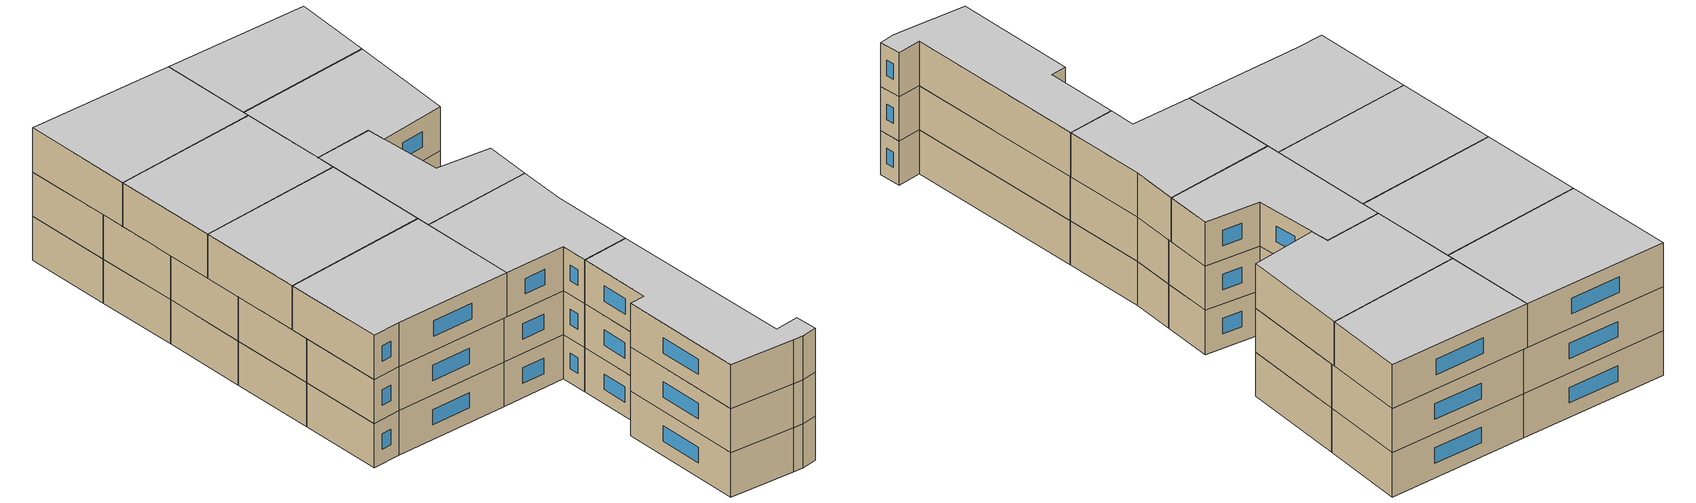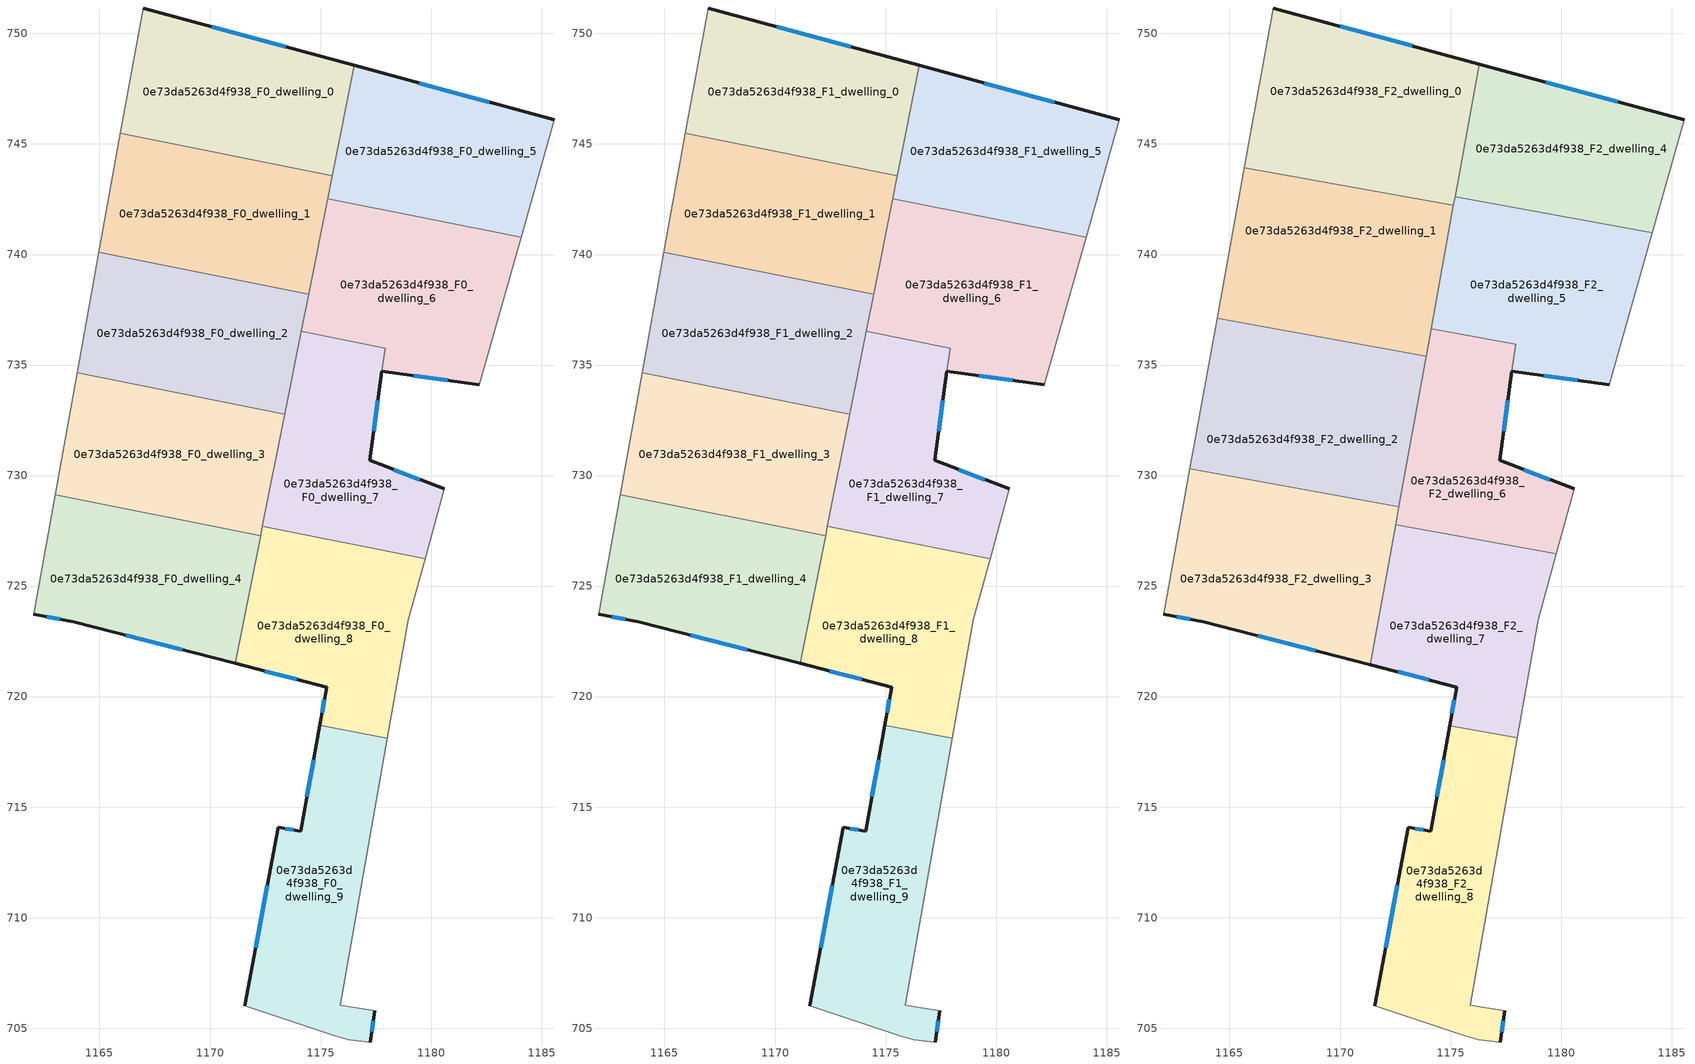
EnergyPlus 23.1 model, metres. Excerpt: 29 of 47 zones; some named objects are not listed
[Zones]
0e73da5263d4f938_F0_dwelling_0
 floor ground (EU_floor_Construction): 1176.53,748.55 1175.53,743.57 1165.95,745.48 1166.97,751.15 z0
 wall outside (EU_wall_Construction): 1176.53,748.55 1166.97,751.15 z0:3
 wall to 0e73da5263d4f938_F0_dwelling_1 (EU_wall_Construction): 1165.95,745.48 1175.53,743.57 z0:3
 wall adiabatic (EU_wall_Construction): 1166.97,751.15 1165.95,745.48 z0:3
 wall to 0e73da5263d4f938_F0_dwelling_5 (EU_wall_Construction): 1175.53,743.57 1176.53,748.55 z0:3
 window (EU_Window_Construction): 1173.42,749.4 1170.08,750.31 z0.98:2.02
0e73da5263d4f938_F0_dwelling_1
 floor ground (EU_floor_Construction): 1175.53,743.57 1174.46,738.2 1164.97,740.09 1165.95,745.48 z0
 wall to 0e73da5263d4f938_F0_dwelling_2 (EU_wall_Construction): 1164.97,740.09 1174.46,738.2 z0:3
 wall adiabatic (EU_wall_Construction): 1165.95,745.48 1164.97,740.09 z0:3
 wall to 0e73da5263d4f938_F0_dwelling_6 (EU_wall_Construction): 1174.46,738.2 1175.33,742.53 z0:3
 wall to 0e73da5263d4f938_F0_dwelling_5 (EU_wall_Construction): 1175.33,742.53 1175.53,743.57 z0:3
0e73da5263d4f938_F0_dwelling_2
 floor ground (EU_floor_Construction): 1174.46,738.2 1173.38,732.77 1163.99,734.64 1164.97,740.09 z0
 wall to 0e73da5263d4f938_F0_dwelling_3 (EU_wall_Construction): 1163.99,734.64 1173.38,732.77 z0:3
 wall adiabatic (EU_wall_Construction): 1164.97,740.09 1163.99,734.64 z0:3
 wall to 0e73da5263d4f938_F0_dwelling_7 (EU_wall_Construction): 1173.38,732.77 1174.13,736.52 z0:3
 wall to 0e73da5263d4f938_F0_dwelling_6 (EU_wall_Construction): 1174.13,736.52 1174.46,738.2 z0:3
0e73da5263d4f938_F0_dwelling_3
 floor ground (EU_floor_Construction): 1173.38,732.77 1172.29,727.29 1163,729.14 1163.99,734.64 z0
 wall to 0e73da5263d4f938_F0_dwelling_4 (EU_wall_Construction): 1163,729.14 1172.29,727.29 z0:3
 wall adiabatic (EU_wall_Construction): 1163.99,734.64 1163,729.14 z0:3
 wall to 0e73da5263d4f938_F0_dwelling_8 (EU_wall_Construction): 1172.29,727.29 1172.37,727.7 z0:3
 wall to 0e73da5263d4f938_F0_dwelling_7 (EU_wall_Construction): 1172.37,727.7 1173.38,732.77 z0:3
0e73da5263d4f938_F0_dwelling_4
 floor ground (EU_floor_Construction): 1172.29,727.29 1171.13,721.5 1163.82,723.38 1162.02,723.73 1163,729.14 z0
 wall outside (EU_wall_Construction): 1162.02,723.73 1163.82,723.38 1171.13,721.5 z0:3
 wall adiabatic (EU_wall_Construction): 1163,729.14 1162.02,723.73 z0:3
 wall to 0e73da5263d4f938_F0_dwelling_8 (EU_wall_Construction): 1171.13,721.5 1172.28,727.29 z0:3
 window (EU_Window_Construction): 1166.2,722.77 1168.75,722.11 / 1162.61,723.62 1163.23,723.5 z0.98:2.02
0e73da5263d4f938_F0_dwelling_5
 floor ground (EU_floor_Construction): 1185.58,746.09 1184.08,740.79 1175.33,742.53 1176.53,748.55 z0
 wall outside (EU_wall_Construction): 1185.58,746.09 1176.53,748.55 z0:3
 wall to 0e73da5263d4f938_F0_dwelling_6 (EU_wall_Construction): 1175.33,742.53 1184.08,740.79 z0:3
 wall adiabatic (EU_wall_Construction): 1184.08,740.79 1185.58,746.09 z0:3
 window (EU_Window_Construction): 1182.64,746.89 1179.47,747.75 z0.98:2.02
0e73da5263d4f938_F0_dwelling_6
 floor ground (EU_floor_Construction): 1184.08,740.79 1182.19,734.1 1177.78,734.72 1177.92,735.76 1174.13,736.52 1175.33,742.53 z0
 wall outside (EU_wall_Construction): 1177.78,734.72 1182.19,734.1 z0:3
 wall to 0e73da5263d4f938_F0_dwelling_7 (EU_wall_Construction): 1174.13,736.52 1177.92,735.76 1177.78,734.72 z0:3
 wall adiabatic (EU_wall_Construction): 1182.19,734.1 1184.08,740.79 z0:3
 window (EU_Window_Construction): 1179.21,734.52 1180.76,734.3 z0.98:2.02
0e73da5263d4f938_F0_dwelling_7
 floor ground (EU_floor_Construction): 1177.92,735.76 1177.22,730.68 1180.6,729.4 1179.73,726.23 1172.37,727.7 1174.13,736.52 z0
 wall outside (EU_wall_Construction): 1180.6,729.4 1177.22,730.68 1177.78,734.72 z0:3
 wall adiabatic (EU_wall_Construction): 1179.73,726.23 1180.6,729.4 z0:3
 wall to 0e73da5263d4f938_F0_dwelling_8 (EU_wall_Construction): 1172.37,727.7 1179.73,726.23 z0:3
 window (EU_Window_Construction): 1177.4,731.99 1177.6,733.4 / 1179.5,729.82 1178.32,730.27 z0.98:2.02
0e73da5263d4f938_F0_dwelling_8
 floor ground (EU_floor_Construction): 1179.73,726.23 1178.97,723.47 1178.02,718.1 1174.97,718.71 1175.28,720.43 1171.13,721.5 1172.37,727.7 z0
 wall outside (EU_wall_Construction): 1171.13,721.5 1175.28,720.43 1174.97,718.71 z0:3
 wall adiabatic (EU_wall_Construction): 1178.02,718.1 1178.97,723.47 1179.73,726.23 z0:3
 wall to 0e73da5263d4f938_F0_dwelling_9 (EU_wall_Construction): 1174.97,718.71 1178.02,718.1 z0:3
 window (EU_Window_Construction): 1175.18,719.87 1175.07,719.27 / 1172.48,721.15 1173.93,720.78 z0.98:2.02
0e73da5263d4f938_F0_dwelling_9
 floor ground (EU_floor_Construction): 1178.02,718.1 1175.88,706.04 1177.46,705.79 1177.26,704.37 1176.28,704.48 1175.64,704.66 1171.58,706.02 1173.08,714.09 1174.1,713.9 1174.97,718.71 z0
 wall outside (EU_wall_Construction): 1174.97,718.71 1174.1,713.9 1173.08,714.09 1171.58,706.02 / 1177.26,704.37 1177.46,705.79 z0:3
 wall adiabatic (EU_wall_Construction): 1171.58,706.02 1175.64,704.66 1176.28,704.48 1177.26,704.37 / 1177.46,705.79 1175.88,706.04 1178.02,718.1 z0:3
 window (EU_Window_Construction): 1172.59,711.47 1172.07,708.65 / 1173.77,713.96 1173.41,714.03 / 1174.69,717.15 1174.38,715.47 / 1177.32,704.83 1177.39,705.33 z0.98:2.02
0e73da5263d4f938_F1_dwelling_0
 floor to 0e73da5263d4f938_F0_dwelling_0 (EU_floor_Construction): 1176.53,748.55 1175.53,743.57 1165.95,745.48 1166.97,751.15 z3
 wall outside (EU_wall_Construction): 1176.53,748.55 1166.97,751.15 z3:6
 wall to 0e73da5263d4f938_F1_dwelling_1 (EU_wall_Construction): 1165.95,745.48 1175.53,743.57 z3:6
 wall adiabatic (EU_wall_Construction): 1166.97,751.15 1165.95,745.48 z3:6
 wall to 0e73da5263d4f938_F1_dwelling_5 (EU_wall_Construction): 1175.53,743.57 1176.53,748.55 z3:6
 window (EU_Window_Construction): 1173.42,749.4 1170.08,750.31 z3.98:5.02
0e73da5263d4f938_F1_dwelling_1
 floor to 0e73da5263d4f938_F0_dwelling_1 (EU_floor_Construction): 1175.53,743.57 1174.46,738.2 1164.97,740.09 1165.95,745.48 z3
 wall to 0e73da5263d4f938_F1_dwelling_2 (EU_wall_Construction): 1164.97,740.09 1174.46,738.2 z3:6
 wall adiabatic (EU_wall_Construction): 1165.95,745.48 1164.97,740.09 z3:6
 wall to 0e73da5263d4f938_F1_dwelling_6 (EU_wall_Construction): 1174.46,738.2 1175.33,742.53 z3:6
 wall to 0e73da5263d4f938_F1_dwelling_5 (EU_wall_Construction): 1175.33,742.53 1175.53,743.57 z3:6
0e73da5263d4f938_F1_dwelling_2
 floor to 0e73da5263d4f938_F0_dwelling_2 (EU_floor_Construction): 1174.46,738.2 1173.38,732.77 1163.99,734.64 1164.97,740.09 z3
 wall to 0e73da5263d4f938_F1_dwelling_3 (EU_wall_Construction): 1163.99,734.64 1173.38,732.77 z3:6
 wall adiabatic (EU_wall_Construction): 1164.97,740.09 1163.99,734.64 z3:6
 wall to 0e73da5263d4f938_F1_dwelling_7 (EU_wall_Construction): 1173.38,732.77 1174.13,736.52 z3:6
 wall to 0e73da5263d4f938_F1_dwelling_6 (EU_wall_Construction): 1174.13,736.52 1174.46,738.2 z3:6
 ceiling adiabatic (EU_roof_Construction): 1173.83,735.03 1174.46,738.2 1174.41,738.21 z6
0e73da5263d4f938_F1_dwelling_3
 floor to 0e73da5263d4f938_F0_dwelling_3 (EU_floor_Construction): 1173.38,732.77 1172.29,727.29 1163,729.14 1163.99,734.64 z3
 wall to 0e73da5263d4f938_F1_dwelling_4 (EU_wall_Construction): 1163,729.14 1172.29,727.29 z3:6
 wall adiabatic (EU_wall_Construction): 1163.99,734.64 1163,729.14 z3:6
 wall to 0e73da5263d4f938_F1_dwelling_8 (EU_wall_Construction): 1172.29,727.29 1172.37,727.7 z3:6
 wall to 0e73da5263d4f938_F1_dwelling_7 (EU_wall_Construction): 1172.37,727.7 1173.38,732.77 z3:6
0e73da5263d4f938_F1_dwelling_4
 floor to 0e73da5263d4f938_F0_dwelling_4 (EU_floor_Construction): 1172.29,727.29 1171.13,721.5 1163.82,723.38 1162.02,723.73 1163,729.14 z3
 wall outside (EU_wall_Construction): 1162.02,723.73 1163.82,723.38 1171.13,721.5 z3:6
 wall adiabatic (EU_wall_Construction): 1163,729.14 1162.02,723.73 z3:6
 wall to 0e73da5263d4f938_F1_dwelling_8 (EU_wall_Construction): 1171.13,721.5 1172.28,727.29 z3:6
 window (EU_Window_Construction): 1166.2,722.77 1168.75,722.11 / 1162.61,723.62 1163.23,723.5 z3.98:5.02
0e73da5263d4f938_F1_dwelling_5
 floor to 0e73da5263d4f938_F0_dwelling_5 (EU_floor_Construction): 1185.58,746.09 1184.08,740.79 1175.33,742.53 1176.53,748.55 z3
 wall outside (EU_wall_Construction): 1185.58,746.09 1176.53,748.55 z3:6
 wall to 0e73da5263d4f938_F1_dwelling_6 (EU_wall_Construction): 1175.33,742.53 1184.08,740.79 z3:6
 wall adiabatic (EU_wall_Construction): 1184.08,740.79 1185.58,746.09 z3:6
 window (EU_Window_Construction): 1182.64,746.89 1179.47,747.75 z3.98:5.02
0e73da5263d4f938_F1_dwelling_6
 floor to 0e73da5263d4f938_F0_dwelling_6 (EU_floor_Construction): 1184.08,740.79 1182.19,734.1 1177.78,734.72 1177.92,735.76 1174.13,736.52 1175.33,742.53 z3
 wall outside (EU_wall_Construction): 1177.78,734.72 1182.19,734.1 z3:6
 wall to 0e73da5263d4f938_F1_dwelling_7 (EU_wall_Construction): 1174.13,736.52 1177.92,735.76 1177.78,734.72 z3:6
 wall adiabatic (EU_wall_Construction): 1182.19,734.1 1184.08,740.79 z3:6
 window (EU_Window_Construction): 1179.21,734.52 1180.76,734.3 z3.98:5.02
0e73da5263d4f938_F1_dwelling_7
 floor to 0e73da5263d4f938_F0_dwelling_7 (EU_floor_Construction): 1177.92,735.76 1177.22,730.68 1180.6,729.4 1179.73,726.23 1172.37,727.7 1174.13,736.52 z3
 wall outside (EU_wall_Construction): 1180.6,729.4 1177.22,730.68 1177.78,734.72 z3:6
 wall adiabatic (EU_wall_Construction): 1179.73,726.23 1180.6,729.4 z3:6
 wall to 0e73da5263d4f938_F1_dwelling_8 (EU_wall_Construction): 1172.37,727.7 1179.73,726.23 z3:6
 window (EU_Window_Construction): 1177.4,731.99 1177.6,733.4 / 1179.5,729.82 1178.32,730.27 z3.98:5.02
 ceiling adiabatic (EU_roof_Construction): 1172.5,727.68 1173.83,735.05 1172.37,727.7 z6
0e73da5263d4f938_F1_dwelling_8
 floor to 0e73da5263d4f938_F0_dwelling_8 (EU_floor_Construction): 1179.73,726.23 1178.97,723.47 1178.02,718.1 1174.97,718.71 1175.28,720.43 1171.13,721.5 1172.37,727.7 z3
 wall outside (EU_wall_Construction): 1171.13,721.5 1175.28,720.43 1174.97,718.71 z3:6
 wall adiabatic (EU_wall_Construction): 1178.02,718.1 1178.97,723.47 1179.73,726.23 z3:6
 wall to 0e73da5263d4f938_F1_dwelling_9 (EU_wall_Construction): 1174.97,718.71 1178.02,718.1 z3:6
 window (EU_Window_Construction): 1175.18,719.87 1175.07,719.27 / 1172.48,721.15 1173.93,720.78 z3.98:5.02
0e73da5263d4f938_F1_dwelling_9
 floor to 0e73da5263d4f938_F0_dwelling_9 (EU_floor_Construction): 1178.02,718.1 1175.88,706.04 1177.46,705.79 1177.26,704.37 1176.28,704.48 1175.64,704.66 1171.58,706.02 1173.08,714.09 1174.1,713.9 1174.97,718.71 z3
 wall outside (EU_wall_Construction): 1174.97,718.71 1174.1,713.9 1173.08,714.09 1171.58,706.02 / 1177.26,704.37 1177.46,705.79 z3:6
 wall adiabatic (EU_wall_Construction): 1171.58,706.02 1175.64,704.66 1176.28,704.48 1177.26,704.37 / 1177.46,705.79 1175.88,706.04 1178.02,718.1 z3:6
 window (EU_Window_Construction): 1172.59,711.47 1172.07,708.65 / 1173.77,713.96 1173.41,714.03 / 1174.69,717.15 1174.38,715.47 / 1177.32,704.83 1177.39,705.33 z3.98:5.02
0e73da5263d4f938_F2_dwelling_0
 floor to 0e73da5263d4f938_F1_dwelling_0 (EU_floor_Construction): 1176.29,748.62 1175.38,743.6 1165.95,745.48 1166.97,751.15 z6
 floor to 0e73da5263d4f938_F1_dwelling_1 (EU_floor_Construction): 1175.38,743.6 1175.13,742.22 1165.67,743.93 1165.95,745.48 z6
 wall outside (EU_wall_Construction): 1176.29,748.62 1166.97,751.15 z6:9
 wall to 0e73da5263d4f938_F2_dwelling_1 (EU_wall_Construction): 1165.67,743.93 1175.13,742.22 z6:9
 wall adiabatic (EU_wall_Construction): 1166.97,751.15 1165.67,743.93 z6:9
 wall to 0e73da5263d4f938_F2_dwelling_4 (EU_wall_Construction): 1175.2,742.61 1176.29,748.62 z6:9
 wall to 0e73da5263d4f938_F2_dwelling_5 (EU_wall_Construction): 1175.13,742.22 1175.2,742.61 z6:9
 window (EU_Window_Construction): 1173.26,749.44 1170,750.33 z6.98:8.02
 ceiling to 0e73da5263d4f938_F3_dwelling_0 (EU_floor_Construction): 1175.13,742.22 1176.29,748.62 1166.97,751.15 1165.67,743.93 z9
0e73da5263d4f938_F2_dwelling_1
 floor to 0e73da5263d4f938_F1_dwelling_1 (EU_floor_Construction): 1175.13,742.22 1174.41,738.21 1164.97,740.09 1165.67,743.93 z6
 floor to 0e73da5263d4f938_F1_dwelling_2 (EU_floor_Construction): 1174.41,738.21 1173.9,735.41 1164.44,737.12 1164.97,740.09 z6
 wall to 0e73da5263d4f938_F2_dwelling_2 (EU_wall_Construction): 1164.44,737.12 1173.9,735.41 z6:9
 wall adiabatic (EU_wall_Construction): 1165.67,743.93 1164.44,737.12 z6:9
 wall to 0e73da5263d4f938_F2_dwelling_5 (EU_wall_Construction): 1174.12,736.64 1175.13,742.22 z6:9
 wall to 0e73da5263d4f938_F2_dwelling_6 (EU_wall_Construction): 1173.9,735.41 1174.12,736.64 z6:9
 ceiling to 0e73da5263d4f938_F3_dwelling_1 (EU_floor_Construction): 1173.9,735.41 1175.13,742.22 1165.67,743.93 1164.44,737.12 z9
0e73da5263d4f938_F2_dwelling_2
 floor to 0e73da5263d4f938_F1_dwelling_2 (EU_floor_Construction): 1173.9,735.41 1173.83,735.03 1173.38,732.77 1163.99,734.64 1164.44,737.12 z6
 floor to 0e73da5263d4f938_F1_dwelling_3 (EU_floor_Construction): 1173.38,732.77 1172.55,728.61 1163.21,730.31 1163.99,734.64 z6
 floor adiabatic (EU_floor_Construction): 1173.83,735.03 1172.66,728.59 1172.55,728.61 z6
 wall to 0e73da5263d4f938_F2_dwelling_3 (EU_wall_Construction): 1163.21,730.31 1172.66,728.59 z6:9
 wall adiabatic (EU_wall_Construction): 1164.44,737.12 1163.21,730.31 z6:9
 wall to 0e73da5263d4f938_F2_dwelling_6 (EU_wall_Construction): 1172.66,728.59 1173.9,735.41 z6:9
 ceiling to 0e73da5263d4f938_F3_dwelling_2 (EU_floor_Construction): 1172.66,728.59 1173.9,735.41 1164.44,737.12 1163.21,730.31 z9
0e73da5263d4f938_F2_dwelling_3
 floor to 0e73da5263d4f938_F1_dwelling_3 (EU_floor_Construction): 1172.55,728.61 1172.29,727.29 1163,729.14 1163.21,730.31 z6
 floor to 0e73da5263d4f938_F1_dwelling_4 (EU_floor_Construction): 1172.29,727.29 1171.13,721.5 1163.82,723.38 1162.02,723.73 1163,729.14 z6
 floor to 0e73da5263d4f938_F1_dwelling_8 (EU_floor_Construction): 1172.5,727.68 1171.36,721.44 1171.13,721.5 1172.37,727.7 z6
 floor adiabatic (EU_floor_Construction): 1172.66,728.59 1172.5,727.68 1172.37,727.7 1172.55,728.61 z6
 wall outside (EU_wall_Construction): 1162.02,723.73 1163.82,723.38 1171.36,721.44 z6:9
 wall adiabatic (EU_wall_Construction): 1163.21,730.31 1162.02,723.73 z6:9
 wall to 0e73da5263d4f938_F2_dwelling_7 (EU_wall_Construction): 1171.36,721.44 1172.51,727.77 z6:9
 wall to 0e73da5263d4f938_F2_dwelling_6 (EU_wall_Construction): 1172.51,727.77 1172.66,728.59 z6:9
 window (EU_Window_Construction): 1166.27,722.75 1168.91,722.07 / 1162.61,723.62 1163.23,723.5 z6.98:8.02
 ceiling to 0e73da5263d4f938_F3_dwelling_3 (EU_floor_Construction): 1171.36,721.44 1172.66,728.59 1163.21,730.31 1162.02,723.73 1163.82,723.38 z9
0e73da5263d4f938_F2_dwelling_4
 floor to 0e73da5263d4f938_F1_dwelling_5 (EU_floor_Construction): 1185.58,746.09 1184.14,740.99 1175.34,742.58 1176.53,748.55 z6
 floor to 0e73da5263d4f938_F1_dwelling_0 (EU_floor_Construction): 1176.53,748.55 1175.53,743.57 1175.38,743.6 1176.29,748.62 z6
 floor to 0e73da5263d4f938_F1_dwelling_1 (EU_floor_Construction): 1175.53,743.57 1175.34,742.58 1175.2,742.61 1175.38,743.6 z6
 wall outside (EU_wall_Construction): 1185.58,746.09 1176.29,748.62 z6:9
 wall to 0e73da5263d4f938_F2_dwelling_5 (EU_wall_Construction): 1175.2,742.61 1184.14,740.99 z6:9
 wall adiabatic (EU_wall_Construction): 1184.14,740.99 1185.58,746.09 z6:9
 window (EU_Window_Construction): 1182.56,746.91 1179.31,747.8 z6.98:8.02
 ceiling to 0e73da5263d4f938_F3_dwelling_4 (EU_floor_Construction): 1184.14,740.99 1185.58,746.09 1176.29,748.62 1175.2,742.61 z9
0e73da5263d4f938_F2_dwelling_5
 floor to 0e73da5263d4f938_F1_dwelling_6 (EU_floor_Construction): 1184.08,740.79 1182.19,734.1 1177.78,734.72 1177.95,735.95 1174.15,736.64 1175.33,742.53 z6
 floor to 0e73da5263d4f938_F1_dwelling_5 (EU_floor_Construction): 1184.14,740.99 1184.08,740.79 1175.33,742.53 1175.34,742.58 z6
 floor to 0e73da5263d4f938_F1_dwelling_1 (EU_floor_Construction): 1175.34,742.58 1174.46,738.2 1174.41,738.21 1175.2,742.61 z6
 floor adiabatic (EU_floor_Construction): 1174.46,738.2 1174.15,736.64 1174.12,736.64 1174.41,738.21 z6
 wall outside (EU_wall_Construction): 1177.78,734.72 1182.19,734.1 z6:9
 wall adiabatic (EU_wall_Construction): 1182.19,734.1 1184.14,740.99 z6:9
 wall to 0e73da5263d4f938_F2_dwelling_6 (EU_wall_Construction): 1177.95,735.95 1177.78,734.72 / 1174.12,736.64 1177.94,735.95 z6:9
 window (EU_Window_Construction): 1179.21,734.52 1180.76,734.3 z6.98:8.02
 ceiling to 0e73da5263d4f938_F3_dwelling_5 (EU_floor_Construction): 1182.19,734.1 1184.14,740.99 1175.2,742.61 1174.12,736.64 1177.95,735.95 1177.78,734.72 z9
0e73da5263d4f938_F2_dwelling_6
 floor to 0e73da5263d4f938_F1_dwelling_7 (EU_floor_Construction): 1177.92,735.76 1177.22,730.68 1180.6,729.4 1179.79,726.45 1172.51,727.77 1173.83,735.05 1174.13,736.52 z6
 floor to 0e73da5263d4f938_F1_dwelling_6 (EU_floor_Construction): 1177.94,735.95 1177.92,735.76 1174.13,736.52 1174.15,736.64 z6
 floor adiabatic (EU_floor_Construction): 1174.15,736.64 1173.83,735.05 1174.12,736.64 z6
 wall outside (EU_wall_Construction): 1180.6,729.4 1177.22,730.68 1177.78,734.72 z6:9
 wall adiabatic (EU_wall_Construction): 1179.79,726.45 1180.6,729.4 z6:9
 wall to 0e73da5263d4f938_F2_dwelling_7 (EU_wall_Construction): 1172.51,727.77 1179.79,726.45 z6:9
 window (EU_Window_Construction): 1177.4,731.99 1177.6,733.4 / 1179.5,729.82 1178.32,730.27 z6.98:8.02
 ceiling to 0e73da5263d4f938_F3_dwelling_6 (EU_floor_Construction): 1179.79,726.45 1180.6,729.4 1177.22,730.68 1177.78,734.72 1177.94,735.95 1174.12,736.64 1172.51,727.77 z9
0e73da5263d4f938_F2_dwelling_7
 floor to 0e73da5263d4f938_F1_dwelling_8 (EU_floor_Construction): 1179.73,726.23 1178.97,723.47 1178.02,718.13 1176.43,718.42 1174.97,718.71 1175.28,720.43 1171.36,721.44 1172.5,727.68 z6
 floor to 0e73da5263d4f938_F1_dwelling_7 (EU_floor_Construction): 1179.79,726.45 1179.73,726.23 1172.5,727.68 1172.51,727.77 z6
 floor to 0e73da5263d4f938_F1_dwelling_9 (EU_floor_Construction): 1176.43,718.42 1174.96,718.69 1174.97,718.71 z6
 wall outside (EU_wall_Construction): 1171.36,721.44 1175.28,720.43 1174.96,718.69 z6:9
 wall adiabatic (EU_wall_Construction): 1178.02,718.13 1178.97,723.47 1179.79,726.45 z6:9
 wall to 0e73da5263d4f938_F2_dwelling_8 (EU_wall_Construction): 1174.96,718.69 1178.02,718.13 z6:9
 window (EU_Window_Construction): 1175.18,719.86 1175.07,719.25 / 1172.64,721.11 1174.01,720.76 z6.98:8.02
 ceiling to 0e73da5263d4f938_F3_dwelling_7 (EU_floor_Construction): 1178.02,718.13 1178.97,723.47 1179.79,726.45 1172.51,727.77 1171.36,721.44 1175.28,720.43 1174.96,718.69 z9
0e73da5263d4f938_F2_dwelling_8
 floor to 0e73da5263d4f938_F1_dwelling_9 (EU_floor_Construction): 1178.02,718.1 1175.88,706.04 1177.46,705.79 1177.26,704.37 1176.28,704.48 1175.64,704.66 1171.58,706.02 1173.08,714.09 1174.1,713.9 1174.96,718.69 1176.43,718.42 z6
 floor to 0e73da5263d4f938_F1_dwelling_8 (EU_floor_Construction): 1178.02,718.13 1178.02,718.1 1176.43,718.42 z6
 wall outside (EU_wall_Construction): 1174.96,718.69 1174.1,713.9 1173.08,714.09 1171.58,706.02 / 1177.26,704.37 1177.46,705.79 z6:9
 wall adiabatic (EU_wall_Construction): 1171.58,706.02 1175.64,704.66 1176.28,704.48 1177.26,704.37 / 1177.46,705.79 1175.88,706.04 1178.02,718.13 z6:9
 window (EU_Window_Construction): 1172.59,711.47 1172.07,708.65 / 1173.77,713.96 1173.41,714.03 / 1174.68,717.13 1174.38,715.46 / 1177.32,704.83 1177.39,705.33 z6.98:8.02
 ceiling to 0e73da5263d4f938_F3_dwelling_8 (EU_floor_Construction): 1177.26,704.37 1177.46,705.79 1175.88,706.04 1178.02,718.13 1174.96,718.69 1174.1,713.9 1173.08,714.09 1171.58,706.02 1175.64,704.66 1176.28,704.48 z9
[Building]
EU S2 Campaign: North Axis=0; Terrain=City; Solar Distribution=FullExterior
[Site:Location]
Bologna: Latitude=44.5; Longitude=11.25; Time Zone=1; Elevation=37
[SizingPeriod:WeatherFileDays]
AnnualSizingPeriod: Begin Month=1; Begin Day of Month=1; End Month=12; End Day of Month=31; Day of Week for Start Day=Monday; Use Weather File Daylight Saving Period=No; Use Weather File Rain and Snow Indicators=No
[MATERIAL]
EU_InternalMass_Material: Roughness=MediumRough; Thickness=0.1; Conductivity=1; Density=1800; Specific Heat=900; Thermal Absorptance=0.9; Solar Absorptance=0.7; Visible Absorptance=0.7
[MATERIAL:NOMASS] Roughness=MediumRough; Thermal Absorptance=0.9; Solar Absorptance=0.7; Visible Absorptance=0.7
Name | Thermal Resistance
EU_wall_NoMass | 0.905828
EU_roof_NoMass | 0.37593
EU_floor_NoMass | 0.67114
[WINDOWMATERIAL:SIMPLEGLAZINGSYSTEM]
EU_Window_SimpleGlazing: UFactor=4.52486; Solar Heat Gain Coefficient=0.85; Visible Transmittance=0.85
[CONSTRUCTION]
EU_wall_Construction: EU_wall_NoMass
EU_roof_Construction: EU_roof_NoMass
EU_floor_Construction: EU_floor_NoMass
EU_Window_Construction: EU_Window_SimpleGlazing
EU_InternalMass_Construction: EU_InternalMass_Material
[ZONE] Type=1; Multiplier=1; Ceiling Height=autocalculate; Floor Area=autocalculate; Part of Total Floor Area=Yes
Name | Volume
0e73da5263d4f938_F0_dwelling_0; 0e73da5263d4f938_F1_dwelling_0 | 159.796
0e73da5263d4f938_F2_dwelling_0; 0e73da5263d4f938_F2_dwelling_1; 0e73da5263d4f938_F2_dwelling_2 | 199.729
0e73da5263d4f938_F0_dwelling_1; 0e73da5263d4f938_F1_dwelling_1 | 159.804
0e73da5263d4f938_F0_dwelling_2; 0e73da5263d4f938_F1_dwelling_2 | 159.779
0e73da5263d4f938_F0_dwelling_3; 0e73da5263d4f938_F1_dwelling_3; 0e73da5263d4f938_F2_dwelling_7 | 159.788
0e73da5263d4f938_F2_dwelling_3 | 199.725
0e73da5263d4f938_F0_dwelling_4; 0e73da5263d4f938_F1_dwelling_4 | 159.773
0e73da5263d4f938_F2_dwelling_4; 0e73da5263d4f938_F0_dwelling_9; 0e73da5263d4f938_F1_dwelling_9 | 159.792
0e73da5263d4f938_F0_dwelling_5; 0e73da5263d4f938_F1_dwelling_5 | 159.785
0e73da5263d4f938_F2_dwelling_5 | 175.348
0e73da5263d4f938_F0_dwelling_6; 0e73da5263d4f938_F1_dwelling_6 | 172.242
0e73da5263d4f938_F2_dwelling_6 | 144.175
0e73da5263d4f938_F0_dwelling_7; 0e73da5263d4f938_F1_dwelling_7 | 147.347
0e73da5263d4f938_F0_dwelling_8; 0e73da5263d4f938_F1_dwelling_8 | 159.778
0e73da5263d4f938_F2_dwelling_8 | 159.798
[INTERNALMASS] Construction=EU_InternalMass_Construction
Name | Zone or ZoneList | Surface Area
0e73da5263d4f938_F0_dwelling_0_EU_InternalMass | 0e73da5263d4f938_F0_dwelling_0 | 53.2653
0e73da5263d4f938_F0_dwelling_1_EU_InternalMass | 0e73da5263d4f938_F0_dwelling_1 | 53.2678
0e73da5263d4f938_F0_dwelling_2_EU_InternalMass | 0e73da5263d4f938_F0_dwelling_2 | 53.2597
0e73da5263d4f938_F0_dwelling_3_EU_InternalMass | 0e73da5263d4f938_F0_dwelling_3 | 53.2628
0e73da5263d4f938_F0_dwelling_4_EU_InternalMass | 0e73da5263d4f938_F0_dwelling_4 | 53.2575
0e73da5263d4f938_F0_dwelling_5_EU_InternalMass | 0e73da5263d4f938_F0_dwelling_5 | 53.262
0e73da5263d4f938_F0_dwelling_6_EU_InternalMass | 0e73da5263d4f938_F0_dwelling_6 | 57.4115
0e73da5263d4f938_F0_dwelling_7_EU_InternalMass | 0e73da5263d4f938_F0_dwelling_7 | 49.1164
0e73da5263d4f938_F0_dwelling_8_EU_InternalMass | 0e73da5263d4f938_F0_dwelling_8 | 53.2596
0e73da5263d4f938_F0_dwelling_9_EU_InternalMass | 0e73da5263d4f938_F0_dwelling_9 | 53.2637
0e73da5263d4f938_F1_dwelling_0_EU_InternalMass | 0e73da5263d4f938_F1_dwelling_0 | 53.2653
0e73da5263d4f938_F1_dwelling_1_EU_InternalMass | 0e73da5263d4f938_F1_dwelling_1 | 53.2678
0e73da5263d4f938_F1_dwelling_2_EU_InternalMass | 0e73da5263d4f938_F1_dwelling_2 | 53.2597
0e73da5263d4f938_F1_dwelling_3_EU_InternalMass | 0e73da5263d4f938_F1_dwelling_3 | 53.2628
0e73da5263d4f938_F1_dwelling_4_EU_InternalMass | 0e73da5263d4f938_F1_dwelling_4 | 53.2575
0e73da5263d4f938_F1_dwelling_5_EU_InternalMass | 0e73da5263d4f938_F1_dwelling_5 | 53.262
0e73da5263d4f938_F1_dwelling_6_EU_InternalMass | 0e73da5263d4f938_F1_dwelling_6 | 57.4115
0e73da5263d4f938_F1_dwelling_7_EU_InternalMass | 0e73da5263d4f938_F1_dwelling_7 | 49.1164
0e73da5263d4f938_F1_dwelling_8_EU_InternalMass | 0e73da5263d4f938_F1_dwelling_8 | 53.2596
0e73da5263d4f938_F1_dwelling_9_EU_InternalMass | 0e73da5263d4f938_F1_dwelling_9 | 53.2637
0e73da5263d4f938_F2_dwelling_0_EU_InternalMass | 0e73da5263d4f938_F2_dwelling_0 | 66.5759
0e73da5263d4f938_F2_dwelling_1_EU_InternalMass | 0e73da5263d4f938_F2_dwelling_1 | 66.5762
0e73da5263d4f938_F2_dwelling_2_EU_InternalMass | 0e73da5263d4f938_F2_dwelling_2 | 66.5762
0e73da5263d4f938_F2_dwelling_3_EU_InternalMass | 0e73da5263d4f938_F2_dwelling_3 | 66.5749
0e73da5263d4f938_F2_dwelling_4_EU_InternalMass | 0e73da5263d4f938_F2_dwelling_4 | 53.2638
0e73da5263d4f938_F2_dwelling_5_EU_InternalMass | 0e73da5263d4f938_F2_dwelling_5 | 58.4477
0e73da5263d4f938_F2_dwelling_6_EU_InternalMass | 0e73da5263d4f938_F2_dwelling_6 | 48.0708
0e73da5263d4f938_F2_dwelling_7_EU_InternalMass | 0e73da5263d4f938_F2_dwelling_7 | 53.2624
0e73da5263d4f938_F2_dwelling_8_EU_InternalMass | 0e73da5263d4f938_F2_dwelling_8 | 53.2656
[OTHEREQUIPMENT] Fuel Type=Electricity; Design Level Calculation Method=Watts/Area; Power per Zone Floor Area=1; Fraction Latent=0; Fraction Radiant=0; Fraction Lost=0; Carbon Dioxide Generation Rate=0; EndUse Subcategory=EU_Step8_InternalGains
Name | Zone or ZoneList or Space or SpaceList | Schedule
EU_Step8_InternalGain_0e73da5263d4f938_F0_dwelling_0_f000 | 0e73da5263d4f938_F0_dwelling_0 | EU_Step8_GainSchedule_0e73da5263d4f938_F0_dwelling_0_f000
EU_Step8_InternalGain_0e73da5263d4f938_F0_dwelling_1_f000 | 0e73da5263d4f938_F0_dwelling_1 | EU_Step8_GainSchedule_0e73da5263d4f938_F0_dwelling_1_f000
EU_Step8_InternalGain_0e73da5263d4f938_F0_dwelling_2_f000 | 0e73da5263d4f938_F0_dwelling_2 | EU_Step8_GainSchedule_0e73da5263d4f938_F0_dwelling_2_f000
EU_Step8_InternalGain_0e73da5263d4f938_F0_dwelling_3_f000 | 0e73da5263d4f938_F0_dwelling_3 | EU_Step8_GainSchedule_0e73da5263d4f938_F0_dwelling_3_f000
EU_Step8_InternalGain_0e73da5263d4f938_F0_dwelling_4_f000 | 0e73da5263d4f938_F0_dwelling_4 | EU_Step8_GainSchedule_0e73da5263d4f938_F0_dwelling_4_f000
EU_Step8_InternalGain_0e73da5263d4f938_F0_dwelling_5_f000 | 0e73da5263d4f938_F0_dwelling_5 | EU_Step8_GainSchedule_0e73da5263d4f938_F0_dwelling_5_f000
EU_Step8_InternalGain_0e73da5263d4f938_F0_dwelling_6_f000 | 0e73da5263d4f938_F0_dwelling_6 | EU_Step8_GainSchedule_0e73da5263d4f938_F0_dwelling_6_f000
EU_Step8_InternalGain_0e73da5263d4f938_F0_dwelling_7_f000 | 0e73da5263d4f938_F0_dwelling_7 | EU_Step8_GainSchedule_0e73da5263d4f938_F0_dwelling_7_f000
EU_Step8_InternalGain_0e73da5263d4f938_F0_dwelling_8_f000 | 0e73da5263d4f938_F0_dwelling_8 | EU_Step8_GainSchedule_0e73da5263d4f938_F0_dwelling_8_f000
EU_Step8_InternalGain_0e73da5263d4f938_F0_dwelling_9_f000 | 0e73da5263d4f938_F0_dwelling_9 | EU_Step8_GainSchedule_0e73da5263d4f938_F0_dwelling_9_f000
EU_Step8_InternalGain_0e73da5263d4f938_F1_dwelling_0_f000 | 0e73da5263d4f938_F1_dwelling_0 | EU_Step8_GainSchedule_0e73da5263d4f938_F1_dwelling_0_f000
EU_Step8_InternalGain_0e73da5263d4f938_F1_dwelling_1_f000 | 0e73da5263d4f938_F1_dwelling_1 | EU_Step8_GainSchedule_0e73da5263d4f938_F1_dwelling_1_f000
EU_Step8_InternalGain_0e73da5263d4f938_F1_dwelling_2_f000 | 0e73da5263d4f938_F1_dwelling_2 | EU_Step8_GainSchedule_0e73da5263d4f938_F1_dwelling_2_f000
EU_Step8_InternalGain_0e73da5263d4f938_F1_dwelling_3_f000 | 0e73da5263d4f938_F1_dwelling_3 | EU_Step8_GainSchedule_0e73da5263d4f938_F1_dwelling_3_f000
EU_Step8_InternalGain_0e73da5263d4f938_F1_dwelling_4_f000 | 0e73da5263d4f938_F1_dwelling_4 | EU_Step8_GainSchedule_0e73da5263d4f938_F1_dwelling_4_f000
EU_Step8_InternalGain_0e73da5263d4f938_F1_dwelling_5_f000 | 0e73da5263d4f938_F1_dwelling_5 | EU_Step8_GainSchedule_0e73da5263d4f938_F1_dwelling_5_f000
EU_Step8_InternalGain_0e73da5263d4f938_F1_dwelling_6_f000 | 0e73da5263d4f938_F1_dwelling_6 | EU_Step8_GainSchedule_0e73da5263d4f938_F1_dwelling_6_f000
EU_Step8_InternalGain_0e73da5263d4f938_F1_dwelling_7_f000 | 0e73da5263d4f938_F1_dwelling_7 | EU_Step8_GainSchedule_0e73da5263d4f938_F1_dwelling_7_f000
EU_Step8_InternalGain_0e73da5263d4f938_F1_dwelling_8_f000 | 0e73da5263d4f938_F1_dwelling_8 | EU_Step8_GainSchedule_0e73da5263d4f938_F1_dwelling_8_f000
EU_Step8_InternalGain_0e73da5263d4f938_F1_dwelling_9_f000 | 0e73da5263d4f938_F1_dwelling_9 | EU_Step8_GainSchedule_0e73da5263d4f938_F1_dwelling_9_f000
EU_Step8_InternalGain_0e73da5263d4f938_F2_dwelling_0_f000 | 0e73da5263d4f938_F2_dwelling_0 | EU_Step8_GainSchedule_0e73da5263d4f938_F2_dwelling_0_f000
EU_Step8_InternalGain_0e73da5263d4f938_F2_dwelling_1_f000 | 0e73da5263d4f938_F2_dwelling_1 | EU_Step8_GainSchedule_0e73da5263d4f938_F2_dwelling_1_f000
EU_Step8_InternalGain_0e73da5263d4f938_F2_dwelling_2_f000 | 0e73da5263d4f938_F2_dwelling_2 | EU_Step8_GainSchedule_0e73da5263d4f938_F2_dwelling_2_f000
EU_Step8_InternalGain_0e73da5263d4f938_F2_dwelling_3_f000 | 0e73da5263d4f938_F2_dwelling_3 | EU_Step8_GainSchedule_0e73da5263d4f938_F2_dwelling_3_f000
EU_Step8_InternalGain_0e73da5263d4f938_F2_dwelling_4_f000 | 0e73da5263d4f938_F2_dwelling_4 | EU_Step8_GainSchedule_0e73da5263d4f938_F2_dwelling_4_f000
EU_Step8_InternalGain_0e73da5263d4f938_F2_dwelling_5_f000 | 0e73da5263d4f938_F2_dwelling_5 | EU_Step8_GainSchedule_0e73da5263d4f938_F2_dwelling_5_f000
EU_Step8_InternalGain_0e73da5263d4f938_F2_dwelling_6_f000 | 0e73da5263d4f938_F2_dwelling_6 | EU_Step8_GainSchedule_0e73da5263d4f938_F2_dwelling_6_f000
EU_Step8_InternalGain_0e73da5263d4f938_F2_dwelling_7_f000 | 0e73da5263d4f938_F2_dwelling_7 | EU_Step8_GainSchedule_0e73da5263d4f938_F2_dwelling_7_f000
EU_Step8_InternalGain_0e73da5263d4f938_F2_dwelling_8_f000 | 0e73da5263d4f938_F2_dwelling_8 | EU_Step8_GainSchedule_0e73da5263d4f938_F2_dwelling_8_f000
[ZONEVENTILATION:DESIGNFLOWRATE] Schedule=EU_AlwaysOn; Design Flow Rate Calculation Method=AirChanges/Hour; Air Changes per Hour=0.73129; Ventilation Type=Natural; Fan Pressure Rise=0; Fan Total Efficiency=1; Constant Term Coefficient=1; Temperature Term Coefficient=0; Velocity Term Coefficient=0; Velocity Squared Term Coefficient=0; Minimum Indoor Temperature=-100; Maximum Indoor Temperature=100; Delta Temperature=-100; Minimum Outdoor Temperature=-100; Maximum Outdoor Temperature=100; Maximum Wind Speed=40
Name | Zone or ZoneList or Space or SpaceList
EU_ConstantAir_0e73da5263d4f938_F0_dwelling_0 | 0e73da5263d4f938_F0_dwelling_0
EU_ConstantAir_0e73da5263d4f938_F0_dwelling_1 | 0e73da5263d4f938_F0_dwelling_1
EU_ConstantAir_0e73da5263d4f938_F0_dwelling_2 | 0e73da5263d4f938_F0_dwelling_2
EU_ConstantAir_0e73da5263d4f938_F0_dwelling_3 | 0e73da5263d4f938_F0_dwelling_3
EU_ConstantAir_0e73da5263d4f938_F0_dwelling_4 | 0e73da5263d4f938_F0_dwelling_4
EU_ConstantAir_0e73da5263d4f938_F0_dwelling_5 | 0e73da5263d4f938_F0_dwelling_5
EU_ConstantAir_0e73da5263d4f938_F0_dwelling_6 | 0e73da5263d4f938_F0_dwelling_6
EU_ConstantAir_0e73da5263d4f938_F0_dwelling_7 | 0e73da5263d4f938_F0_dwelling_7
EU_ConstantAir_0e73da5263d4f938_F0_dwelling_8 | 0e73da5263d4f938_F0_dwelling_8
EU_ConstantAir_0e73da5263d4f938_F0_dwelling_9 | 0e73da5263d4f938_F0_dwelling_9
EU_ConstantAir_0e73da5263d4f938_F1_dwelling_0 | 0e73da5263d4f938_F1_dwelling_0
EU_ConstantAir_0e73da5263d4f938_F1_dwelling_1 | 0e73da5263d4f938_F1_dwelling_1
EU_ConstantAir_0e73da5263d4f938_F1_dwelling_2 | 0e73da5263d4f938_F1_dwelling_2
EU_ConstantAir_0e73da5263d4f938_F1_dwelling_3 | 0e73da5263d4f938_F1_dwelling_3
EU_ConstantAir_0e73da5263d4f938_F1_dwelling_4 | 0e73da5263d4f938_F1_dwelling_4
EU_ConstantAir_0e73da5263d4f938_F1_dwelling_5 | 0e73da5263d4f938_F1_dwelling_5
EU_ConstantAir_0e73da5263d4f938_F1_dwelling_6 | 0e73da5263d4f938_F1_dwelling_6
EU_ConstantAir_0e73da5263d4f938_F1_dwelling_7 | 0e73da5263d4f938_F1_dwelling_7
EU_ConstantAir_0e73da5263d4f938_F1_dwelling_8 | 0e73da5263d4f938_F1_dwelling_8
EU_ConstantAir_0e73da5263d4f938_F1_dwelling_9 | 0e73da5263d4f938_F1_dwelling_9
EU_ConstantAir_0e73da5263d4f938_F2_dwelling_0 | 0e73da5263d4f938_F2_dwelling_0
EU_ConstantAir_0e73da5263d4f938_F2_dwelling_1 | 0e73da5263d4f938_F2_dwelling_1
EU_ConstantAir_0e73da5263d4f938_F2_dwelling_2 | 0e73da5263d4f938_F2_dwelling_2
EU_ConstantAir_0e73da5263d4f938_F2_dwelling_3 | 0e73da5263d4f938_F2_dwelling_3
EU_ConstantAir_0e73da5263d4f938_F2_dwelling_4 | 0e73da5263d4f938_F2_dwelling_4
EU_ConstantAir_0e73da5263d4f938_F2_dwelling_5 | 0e73da5263d4f938_F2_dwelling_5
EU_ConstantAir_0e73da5263d4f938_F2_dwelling_6 | 0e73da5263d4f938_F2_dwelling_6
EU_ConstantAir_0e73da5263d4f938_F2_dwelling_7 | 0e73da5263d4f938_F2_dwelling_7
EU_ConstantAir_0e73da5263d4f938_F2_dwelling_8 | 0e73da5263d4f938_F2_dwelling_8
[HVACTEMPLATE:THERMOSTAT] Constant Heating Setpoint=20; Constant Cooling Setpoint=50
EU_HeatOnly_0e73da5263d4f938_F0_dwelling_0; EU_HeatOnly_0e73da5263d4f938_F0_dwelling_1; EU_HeatOnly_0e73da5263d4f938_F0_dwelling_2; EU_HeatOnly_0e73da5263d4f938_F0_dwelling_3; EU_HeatOnly_0e73da5263d4f938_F0_dwelling_4; EU_HeatOnly_0e73da5263d4f938_F0_dwelling_5; EU_HeatOnly_0e73da5263d4f938_F0_dwelling_6; EU_HeatOnly_0e73da5263d4f938_F0_dwelling_7; EU_HeatOnly_0e73da5263d4f938_F0_dwelling_8; EU_HeatOnly_0e73da5263d4f938_F0_dwelling_9
[HVACTEMPLATE:ZONE:IDEALLOADSAIRSYSTEM] System Availability Schedule=EU_AlwaysOn; Maximum Heating Supply Air Temperature=50; Minimum Cooling Supply Air Temperature=13; Maximum Heating Supply Air Humidity Ratio=0.0156; Minimum Cooling Supply Air Humidity Ratio=0.0077; Heating Limit=NoLimit; Cooling Limit=NoLimit; Heating Availability Schedule=EU_AlwaysOn; Cooling Availability Schedule=EU_CoolingOff; Dehumidification Control Type=ConstantSensibleHeatRatio; Cooling Sensible Heat Ratio=0.7; Dehumidification Setpoint=60; Humidification Control Type=None; Humidification Setpoint=30; Outdoor Air Method=None; Outdoor Air Flow Rate per Person=0.00944; Outdoor Air Flow Rate per Zone Floor Area=0; Outdoor Air Flow Rate per Zone=0; Demand Controlled Ventilation Type=None; Outdoor Air Economizer Type=NoEconomizer; Heat Recovery Type=None; Sensible Heat Recovery Effectiveness=0.7; Latent Heat Recovery Effectiveness=0.65
Name | Template Thermostat
0e73da5263d4f938_F0_dwelling_0 | EU_HeatOnly_0e73da5263d4f938_F0_dwelling_0
0e73da5263d4f938_F0_dwelling_1 | EU_HeatOnly_0e73da5263d4f938_F0_dwelling_1
0e73da5263d4f938_F0_dwelling_2 | EU_HeatOnly_0e73da5263d4f938_F0_dwelling_2
0e73da5263d4f938_F0_dwelling_3 | EU_HeatOnly_0e73da5263d4f938_F0_dwelling_3
0e73da5263d4f938_F0_dwelling_4 | EU_HeatOnly_0e73da5263d4f938_F0_dwelling_4
0e73da5263d4f938_F0_dwelling_5 | EU_HeatOnly_0e73da5263d4f938_F0_dwelling_5
0e73da5263d4f938_F0_dwelling_6 | EU_HeatOnly_0e73da5263d4f938_F0_dwelling_6
0e73da5263d4f938_F0_dwelling_7 | EU_HeatOnly_0e73da5263d4f938_F0_dwelling_7
0e73da5263d4f938_F0_dwelling_8 | EU_HeatOnly_0e73da5263d4f938_F0_dwelling_8
0e73da5263d4f938_F0_dwelling_9 | EU_HeatOnly_0e73da5263d4f938_F0_dwelling_9
0e73da5263d4f938_F1_dwelling_0 | EU_HeatOnly_0e73da5263d4f938_F1_dwelling_0
0e73da5263d4f938_F1_dwelling_1 | EU_HeatOnly_0e73da5263d4f938_F1_dwelling_1
0e73da5263d4f938_F1_dwelling_2 | EU_HeatOnly_0e73da5263d4f938_F1_dwelling_2
0e73da5263d4f938_F1_dwelling_3 | EU_HeatOnly_0e73da5263d4f938_F1_dwelling_3
0e73da5263d4f938_F1_dwelling_4 | EU_HeatOnly_0e73da5263d4f938_F1_dwelling_4
0e73da5263d4f938_F1_dwelling_5 | EU_HeatOnly_0e73da5263d4f938_F1_dwelling_5
0e73da5263d4f938_F1_dwelling_6 | EU_HeatOnly_0e73da5263d4f938_F1_dwelling_6
0e73da5263d4f938_F1_dwelling_7 | EU_HeatOnly_0e73da5263d4f938_F1_dwelling_7
0e73da5263d4f938_F1_dwelling_8 | EU_HeatOnly_0e73da5263d4f938_F1_dwelling_8
0e73da5263d4f938_F1_dwelling_9 | EU_HeatOnly_0e73da5263d4f938_F1_dwelling_9
0e73da5263d4f938_F2_dwelling_0 | EU_HeatOnly_0e73da5263d4f938_F2_dwelling_0
0e73da5263d4f938_F2_dwelling_1 | EU_HeatOnly_0e73da5263d4f938_F2_dwelling_1
0e73da5263d4f938_F2_dwelling_2 | EU_HeatOnly_0e73da5263d4f938_F2_dwelling_2
0e73da5263d4f938_F2_dwelling_3 | EU_HeatOnly_0e73da5263d4f938_F2_dwelling_3
0e73da5263d4f938_F2_dwelling_4 | EU_HeatOnly_0e73da5263d4f938_F2_dwelling_4
0e73da5263d4f938_F2_dwelling_5 | EU_HeatOnly_0e73da5263d4f938_F2_dwelling_5
0e73da5263d4f938_F2_dwelling_6 | EU_HeatOnly_0e73da5263d4f938_F2_dwelling_6
0e73da5263d4f938_F2_dwelling_7 | EU_HeatOnly_0e73da5263d4f938_F2_dwelling_7
0e73da5263d4f938_F2_dwelling_8 | EU_HeatOnly_0e73da5263d4f938_F2_dwelling_8
[SIZING:ZONE] Zone Cooling Design Supply Air Temperature Input Method=SupplyAirTemperature; Zone Cooling Design Supply Air Temperature=13; Zone Heating Design Supply Air Temperature Input Method=SupplyAirTemperature; Zone Heating Design Supply Air Temperature=50; Zone Cooling Design Supply Air Humidity Ratio=0.008; Zone Heating Design Supply Air Humidity Ratio=0.008; Cooling Design Air Flow Method=DesignDay; Cooling Design Air Flow Rate=0; Cooling Minimum Air Flow per Zone Floor Area=0.000762; Cooling Minimum Air Flow=0; Cooling Minimum Air Flow Fraction=0.2; Heating Design Air Flow Method=DesignDay; Heating Design Air Flow Rate=0; Heating Maximum Air Flow per Zone Floor Area=0.002032; Heating Maximum Air Flow=0.141576; Heating Maximum Air Flow Fraction=0.3; Account for Dedicated Outdoor Air System=No; Dedicated Outdoor Air System Control Strategy=NeutralSupplyAir; Dedicated Outdoor Air Low Setpoint Temperature for Design=autosize; Dedicated Outdoor Air High Setpoint Temperature for Design=autosize; Zone Load Sizing Method=Sensible Load Only No Latent Load; Zone Latent Cooling Design Supply Air Humidity Ratio Input Method=HumidityRatioDifference; Zone Cooling Design Supply Air Humidity Ratio Difference=0.005; Zone Latent Heating Design Supply Air Humidity Ratio Input Method=HumidityRatioDifference; Zone Humidification Design Supply Air Humidity Ratio Difference=0.005
0e73da5263d4f938_F0_dwelling_0; 0e73da5263d4f938_F0_dwelling_1; 0e73da5263d4f938_F0_dwelling_2; 0e73da5263d4f938_F0_dwelling_3; 0e73da5263d4f938_F0_dwelling_4; 0e73da5263d4f938_F0_dwelling_5; 0e73da5263d4f938_F0_dwelling_6; 0e73da5263d4f938_F0_dwelling_7; 0e73da5263d4f938_F0_dwelling_8; 0e73da5263d4f938_F0_dwelling_9; 0e73da5263d4f938_F1_dwelling_0; 0e73da5263d4f938_F1_dwelling_1; 0e73da5263d4f938_F1_dwelling_2; 0e73da5263d4f938_F1_dwelling_3; 0e73da5263d4f938_F1_dwelling_4; 0e73da5263d4f938_F1_dwelling_5; 0e73da5263d4f938_F1_dwelling_6; 0e73da5263d4f938_F1_dwelling_7; 0e73da5263d4f938_F1_dwelling_8; 0e73da5263d4f938_F1_dwelling_9; 0e73da5263d4f938_F2_dwelling_0; 0e73da5263d4f938_F2_dwelling_1; 0e73da5263d4f938_F2_dwelling_2; 0e73da5263d4f938_F2_dwelling_3; 0e73da5263d4f938_F2_dwelling_4; 0e73da5263d4f938_F2_dwelling_5; 0e73da5263d4f938_F2_dwelling_6; 0e73da5263d4f938_F2_dwelling_7; 0e73da5263d4f938_F2_dwelling_8
[SCHEDULE:CONSTANT]
Name | Hourly Value
EU_AlwaysOn | 1
EU_CoolingOff | 0
[SCHEDULE:FILE] Column Number=1; Rows to Skip at Top=0; Number of Hours of Data=8760; Column Separator=Comma; Interpolate to Timestep=No; Minutes per Item=60; Adjust Schedule for Daylight Savings=Yes
Name | File
EU_Step8_GainSchedule_0e73da5263d4f938_F0_dwelling_0_f000 | ../../schedules/0e73da5263d4f938/0e73da5263d4f938_F0_dwelling_0_f000_gain.csv
EU_Step8_GainSchedule_0e73da5263d4f938_F0_dwelling_1_f000 | ../../schedules/0e73da5263d4f938/0e73da5263d4f938_F0_dwelling_1_f000_gain.csv
EU_Step8_GainSchedule_0e73da5263d4f938_F0_dwelling_2_f000 | ../../schedules/0e73da5263d4f938/0e73da5263d4f938_F0_dwelling_2_f000_gain.csv
EU_Step8_GainSchedule_0e73da5263d4f938_F0_dwelling_3_f000 | ../../schedules/0e73da5263d4f938/0e73da5263d4f938_F0_dwelling_3_f000_gain.csv
EU_Step8_GainSchedule_0e73da5263d4f938_F0_dwelling_4_f000 | ../../schedules/0e73da5263d4f938/0e73da5263d4f938_F0_dwelling_4_f000_gain.csv
EU_Step8_GainSchedule_0e73da5263d4f938_F0_dwelling_5_f000 | ../../schedules/0e73da5263d4f938/0e73da5263d4f938_F0_dwelling_5_f000_gain.csv
EU_Step8_GainSchedule_0e73da5263d4f938_F0_dwelling_6_f000 | ../../schedules/0e73da5263d4f938/0e73da5263d4f938_F0_dwelling_6_f000_gain.csv
EU_Step8_GainSchedule_0e73da5263d4f938_F0_dwelling_7_f000 | ../../schedules/0e73da5263d4f938/0e73da5263d4f938_F0_dwelling_7_f000_gain.csv
EU_Step8_GainSchedule_0e73da5263d4f938_F0_dwelling_8_f000 | ../../schedules/0e73da5263d4f938/0e73da5263d4f938_F0_dwelling_8_f000_gain.csv
EU_Step8_GainSchedule_0e73da5263d4f938_F0_dwelling_9_f000 | ../../schedules/0e73da5263d4f938/0e73da5263d4f938_F0_dwelling_9_f000_gain.csv
EU_Step8_GainSchedule_0e73da5263d4f938_F1_dwelling_0_f000 | ../../schedules/0e73da5263d4f938/0e73da5263d4f938_F1_dwelling_0_f000_gain.csv
EU_Step8_GainSchedule_0e73da5263d4f938_F1_dwelling_1_f000 | ../../schedules/0e73da5263d4f938/0e73da5263d4f938_F1_dwelling_1_f000_gain.csv
EU_Step8_GainSchedule_0e73da5263d4f938_F1_dwelling_2_f000 | ../../schedules/0e73da5263d4f938/0e73da5263d4f938_F1_dwelling_2_f000_gain.csv
EU_Step8_GainSchedule_0e73da5263d4f938_F1_dwelling_3_f000 | ../../schedules/0e73da5263d4f938/0e73da5263d4f938_F1_dwelling_3_f000_gain.csv
EU_Step8_GainSchedule_0e73da5263d4f938_F1_dwelling_4_f000 | ../../schedules/0e73da5263d4f938/0e73da5263d4f938_F1_dwelling_4_f000_gain.csv
EU_Step8_GainSchedule_0e73da5263d4f938_F1_dwelling_5_f000 | ../../schedules/0e73da5263d4f938/0e73da5263d4f938_F1_dwelling_5_f000_gain.csv
EU_Step8_GainSchedule_0e73da5263d4f938_F1_dwelling_6_f000 | ../../schedules/0e73da5263d4f938/0e73da5263d4f938_F1_dwelling_6_f000_gain.csv
EU_Step8_GainSchedule_0e73da5263d4f938_F1_dwelling_7_f000 | ../../schedules/0e73da5263d4f938/0e73da5263d4f938_F1_dwelling_7_f000_gain.csv
EU_Step8_GainSchedule_0e73da5263d4f938_F1_dwelling_8_f000 | ../../schedules/0e73da5263d4f938/0e73da5263d4f938_F1_dwelling_8_f000_gain.csv
EU_Step8_GainSchedule_0e73da5263d4f938_F1_dwelling_9_f000 | ../../schedules/0e73da5263d4f938/0e73da5263d4f938_F1_dwelling_9_f000_gain.csv
EU_Step8_GainSchedule_0e73da5263d4f938_F2_dwelling_0_f000 | ../../schedules/0e73da5263d4f938/0e73da5263d4f938_F2_dwelling_0_f000_gain.csv
EU_Step8_GainSchedule_0e73da5263d4f938_F2_dwelling_1_f000 | ../../schedules/0e73da5263d4f938/0e73da5263d4f938_F2_dwelling_1_f000_gain.csv
EU_Step8_GainSchedule_0e73da5263d4f938_F2_dwelling_2_f000 | ../../schedules/0e73da5263d4f938/0e73da5263d4f938_F2_dwelling_2_f000_gain.csv
EU_Step8_GainSchedule_0e73da5263d4f938_F2_dwelling_3_f000 | ../../schedules/0e73da5263d4f938/0e73da5263d4f938_F2_dwelling_3_f000_gain.csv
EU_Step8_GainSchedule_0e73da5263d4f938_F2_dwelling_4_f000 | ../../schedules/0e73da5263d4f938/0e73da5263d4f938_F2_dwelling_4_f000_gain.csv
EU_Step8_GainSchedule_0e73da5263d4f938_F2_dwelling_5_f000 | ../../schedules/0e73da5263d4f938/0e73da5263d4f938_F2_dwelling_5_f000_gain.csv
EU_Step8_GainSchedule_0e73da5263d4f938_F2_dwelling_6_f000 | ../../schedules/0e73da5263d4f938/0e73da5263d4f938_F2_dwelling_6_f000_gain.csv
EU_Step8_GainSchedule_0e73da5263d4f938_F2_dwelling_7_f000 | ../../schedules/0e73da5263d4f938/0e73da5263d4f938_F2_dwelling_7_f000_gain.csv
EU_Step8_GainSchedule_0e73da5263d4f938_F2_dwelling_8_f000 | ../../schedules/0e73da5263d4f938/0e73da5263d4f938_F2_dwelling_8_f000_gain.csv
